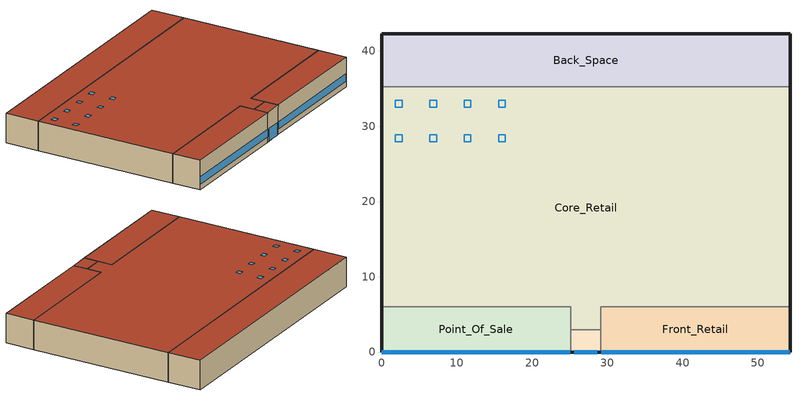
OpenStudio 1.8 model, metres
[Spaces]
Core_Retail
 floor ground: 54.27,35.27 54.27,6 29.14,6 29.14,3 25.14,3 25.14,6 0,6 0,35.27 z0
 wall outside: 0,35.27 0,6 / 54.27,6 54.27,35.27 z0:6.1
 wall to Front_Retail: 29.14,3 29.14,6 54.27,6 z0:6.1
 wall to Front_Entry: 25.14,3 29.14,3 z0:6.1
 wall to Point_Of_Sale: 0,6 25.14,6 25.14,3 z0:6.1
 wall to Back_Space: 54.27,35.27 0,35.27 z0:6.1
 roof outside: 29.14,3 29.14,6 54.27,6 54.27,35.27 0,35.27 0,6 25.14,6 25.14,3 z6.1
 skylight: 11.89,32.53 11.89,33.44 10.97,33.44 10.97,32.53 z6.1; 16.46,32.53 16.46,33.44 15.54,33.44 15.54,32.53 z6.1; 7.32,27.95 7.32,28.87 6.4,28.87 6.4,27.95 z6.1; 11.89,27.95 11.89,28.87 10.97,28.87 10.97,27.95 z6.1; 2.74,32.53 2.74,33.44 1.83,33.44 1.83,32.53 z6.1; 16.46,27.95 16.46,28.87 15.54,28.87 15.54,27.95 z6.1; 7.32,32.53 7.32,33.44 6.4,33.44 6.4,32.53 z6.1; 2.74,27.95 2.74,28.87 1.83,28.87 1.83,27.95 z6.1
Front_Retail
 floor ground: 54.27,6 54.27,0 29.14,0 29.14,6 z0
 wall outside: 29.14,0 54.27,0 54.27,6 z0:6.1
 wall to Front_Entry: 29.14,3 29.14,0 z0:6.1
 window: 29.19,0 54.22,0 z1.14:2.66
 roof outside: 54.27,0 54.27,6 29.14,6 29.14,0 z6.1
Back_Space
 floor ground: 54.27,42.27 54.27,35.27 0,35.27 0,42.27 z0
 wall outside: 54.27,35.27 54.27,42.27 0,42.27 0,35.27 z0:6.1
 roof outside: 54.27,35.27 54.27,42.27 0,42.27 0,35.27 z6.1
Front_Entry
 floor ground: 29.14,3 29.14,0 25.14,0 25.14,3 z0
 wall outside: 25.14,0 29.14,0 z0:6.1
 wall to Point_Of_Sale: 25.14,3 25.14,0 z0:6.1
 window: 25.64,0 28.64,0 z0.05:2.66
 roof outside: 29.14,0 29.14,3 25.14,3 25.14,0 z6.1
Point_Of_Sale
 floor ground: 25.14,6 25.14,0 0,0 0,6 z0
 wall outside: 0,6 0,0 25.14,0 z0:6.1
 window: 0.05,0 25.09,0 z1.14:2.66
 roof outside: 25.14,0 25.14,6 0,6 0,0 z6.1
[Site]
Houston Bush Intercontinental_TX_USA Design_Conditions: Latitude {deg}=30; Longitude {deg}=-95.37; Time Zone {hr}=-6; Elevation {m}=29; Terrain=City
[Building]
Stand-alone Retail: North Axis {deg}=0
[Space] Part of Total Floor Area=Yes
Core_Retail; Point_Of_Sale; Front_Retail; Back_Space; Front_Entry
